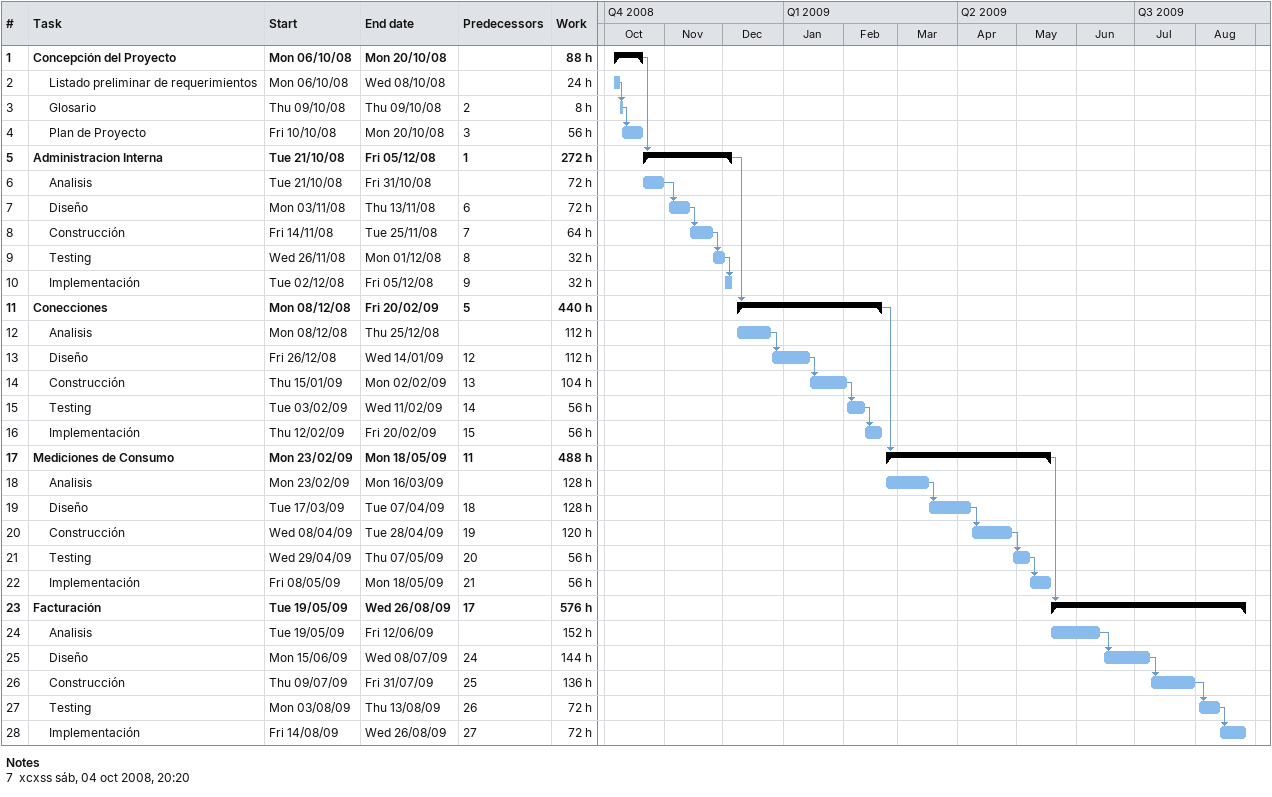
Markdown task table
| ID | Level | Task | Start | Finish | Predecessors | Work (h) |
|---|---|---|---|---|---|---|
| 1 | 1 | **Concepción del Proyecto** | 2008-10-06 | 2008-10-20 |  | 88 |
| 2 | 2 | Listado preliminar de requerimientos | 2008-10-06 | 2008-10-08 |  | 24 |
| 3 | 2 | Glosario | 2008-10-09 | 2008-10-09 | 2 | 8 |
| 4 | 2 | Plan de Proyecto | 2008-10-10 | 2008-10-20 | 3 | 56 |
| 5 | 1 | **Administracion Interna** | 2008-10-21 | 2008-12-05 | 1 | 272 |
| 6 | 2 | Analisis | 2008-10-21 | 2008-10-31 |  | 72 |
| 7 | 2 | Diseño | 2008-11-03 | 2008-11-13 | 6 | 72 |
| 8 | 2 | Construcción | 2008-11-14 | 2008-11-25 | 7 | 64 |
| 9 | 2 | Testing | 2008-11-26 | 2008-12-01 | 8 | 32 |
| 10 | 2 | Implementación | 2008-12-02 | 2008-12-05 | 9 | 32 |
| 11 | 1 | **Conecciones** | 2008-12-08 | 2009-02-20 | 5 | 440 |
| 12 | 2 | Analisis | 2008-12-08 | 2008-12-25 |  | 112 |
| 13 | 2 | Diseño | 2008-12-26 | 2009-01-14 | 12 | 112 |
| 14 | 2 | Construcción | 2009-01-15 | 2009-02-02 | 13 | 104 |
| 15 | 2 | Testing | 2009-02-03 | 2009-02-11 | 14 | 56 |
| 16 | 2 | Implementación | 2009-02-12 | 2009-02-20 | 15 | 56 |
| 17 | 1 | **Mediciones de Consumo** | 2009-02-23 | 2009-05-18 | 11 | 488 |
| 18 | 2 | Analisis | 2009-02-23 | 2009-03-16 |  | 128 |
| 19 | 2 | Diseño | 2009-03-17 | 2009-04-07 | 18 | 128 |
| 20 | 2 | Construcción | 2009-04-08 | 2009-04-28 | 19 | 120 |
| 21 | 2 | Testing | 2009-04-29 | 2009-05-07 | 20 | 56 |
| 22 | 2 | Implementación | 2009-05-08 | 2009-05-18 | 21 | 56 |
| 23 | 1 | **Facturación** | 2009-05-19 | 2009-08-26 | 17 | 576 |
| 24 | 2 | Analisis | 2009-05-19 | 2009-06-12 |  | 152 |
| 25 | 2 | Diseño | 2009-06-15 | 2009-07-08 | 24 | 144 |
| 26 | 2 | Construcción | 2009-07-09 | 2009-07-31 | 25 | 136 |
| 27 | 2 | Testing | 2009-08-03 | 2009-08-13 | 26 | 72 |
| 28 | 2 | Implementación | 2009-08-14 | 2009-08-26 | 27 | 72 |

Notes
- 7: xcxss sáb, 04 oct 2008, 20:20
